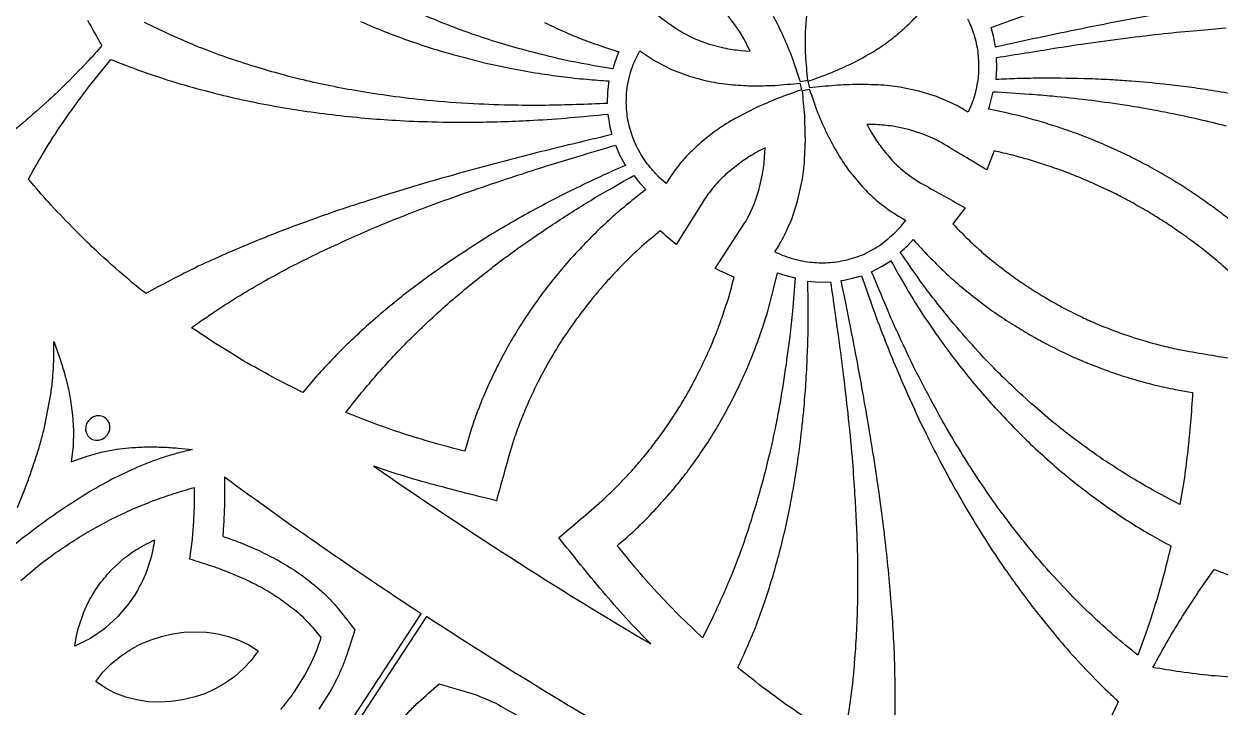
# Model space of a CAD drawing. Extents: x 10 to 990, y 10 to 990.
# Drawn here: x 243.5 to 350.5, y 153.9 to 215 of the extents above; entities that cross this region are included whole.
import ezdxf

# ---------------------------------------------------------------- set-up
doc = ezdxf.new("R2010")
doc.units = 0

msp = doc.modelspace()

# ---------------------------------------------------------------- linework, layer by layer
for points in [[(297.89, 217.44, 0.003495), (301.79, 214.61, 0.023156), (302.44, 214.22), (303.44, 213.7), (304.68, 213.23), (306.08, 212.86, 0.022773), (307.6, 212.63), (308.43, 212.58), (308.43, 212.58, 0.009254), (307.99, 213.47, 0.023689), (307.25, 214.69, 0.007317), (306.36, 215.87, 0.03906)], [(344.45, 215.79, 0.006671), (336.69, 214.28, 0.004045), (333.46, 213.6), (330.4, 212.93), (330.4, 212.93, 0.01132), (330.21, 213.9), (330, 214.68, 0.011081), (335.27, 216.66, 0.010933)], [(249.15, 215.34, 0.001977), (250.43, 213.06, -0.00597), (249.22, 211.71, -0.008679), (246.96, 209.38, -0.008318), (245.7, 208.19, -0.002868), (243.41, 206.17, -0.008584), (241.85, 204.9), (240.94, 204.2, -0.006664), (239.23, 205.27, -0.010791), (236.18, 207.39, -0.009835), (234.46, 208.7, -0.004728), (232.04, 210.64, -0.002396), (229.37, 212.99, 0.001779), (230.32, 215.6, 0.001617)], [(273.59, 215.21, 0.00672), (275.8, 214.3, 0.006174), (277.88, 213.52, 0.006119), (280.08, 212.79, 0.00804), (282.9, 211.99, 0.009371), (284.67, 211.53, 0.007075), (286.95, 211.04, 0.008307), (289.53, 210.59, 0.008512), (291.53, 210.3, 0.007205), (293.82, 210.05, 0.001455), (295.81, 209.9), (295.81, 209.9), (295.68, 208.9), (295.65, 207.89, -0.006383), (290.14, 207.72, -0.007616), (287.33, 207.73, -0.008793), (283.7, 207.86, -0.012784), (279.53, 208.16, -0.008758), (276.28, 208.55, -0.01022), (273.43, 208.99, -0.011465), (270.9, 209.46, -0.011265), (268.48, 209.99, -0.008553), (266.57, 210.47, -0.005903), (264.08, 211.19, -0.005714), (261.52, 212.03, -0.00499), (259.09, 212.94, -0.005778), (256.52, 214.05, -0.00183), (254.26, 215.13, -0.003888)], [(290.05, 215.13, 0.008206), (291.71, 214.35, 0.005708), (293.32, 213.67, 0.008185), (295.22, 212.99), (296.69, 212.51), (296.69, 212.51, 0.010688), (296.37, 211.67), (296.15, 210.98, -0.013669), (291.74, 211.8, -0.009082), (288.41, 212.62, -0.01806), (283.57, 214.1, -0.007865), (281.46, 214.88, -0.009347), (278.8, 215.98, -0.012086)], [(313.5, 216.14), (313.37, 214.29, 0.001492), (313.38, 212.19, 0.001633), (313.56, 209.95), (312.96, 209.81), (312.96, 209.81, -0.001798), (312.24, 211.93, -0.001618), (311.44, 213.86, 0.00395), (310.54, 215.68, 0.013962)], [(327.89, 215.46, -0.016938), (328.21, 214.76, -0.014496), (328.47, 214.04, -0.014488), (328.67, 213.28, -0.014986), (328.8, 212.51, -0.014973), (328.87, 211.74, -0.012659), (328.88, 210.95, -0.015178), (328.83, 210.15, -0.014557), (328.7, 209.36, -0.013279), (328.51, 208.58, -0.014329), (328.24, 207.79), (327.96, 207.1, 0.029241), (326.49, 207.92), (325.1, 208.51), (323.53, 209), (321.84, 209.35, 0.019633), (319.92, 209.55, -0.001355), (318.08, 209.6, -0.001608), (316, 209.51, -0.001705), (313.77, 209.28), (313.64, 209.88), (313.64, 209.88, 0.001539), (315.75, 210.66, 0.001346), (317.66, 211.52, 0.006778), (319.46, 212.52, 0.015564), (320.77, 213.4, 0.022764), (321.37, 213.88, 0.009602), (322.34, 214.7, 0.025025), (323.58, 215.98, 0.021214)], [(351.68, 208.72, 0.004298), (349.46, 209.09, 0.004828), (347.46, 209.38, 0.00349), (345.45, 209.62, 0.004494), (342.57, 209.87, 0.009873), (340.88, 209.99, 0.005287), (338.81, 210.09, 0.007992), (334.63, 210.15, 0.003407), (332.35, 210.11, -0.001533), (330.44, 210.03), (330.44, 210.03), (330.52, 211.02), (330.49, 212, 0.002063), (335.67, 212.83, -0.003999), (338.47, 213.25, -0.003468), (342.02, 213.73, -0.006448), (345.47, 214.14, -0.004057), (348.44, 214.43, -0.006238), (351.03, 214.64, -0.008244)], [(351.45, 197.41, 0.005343), (350.09, 198.45, 0.005072), (348.69, 199.45, 0.005705), (347.27, 200.4, 0.00541), (345.8, 201.31, 0.006033), (344.22, 202.2, 0.006774), (342.77, 202.97, 0.004867), (341.21, 203.72, 0.004865), (339.62, 204.42, 0.003307), (338.09, 205.03, 0.004458), (336.36, 205.65, 0.005738), (334.7, 206.18, 0.003298), (333.1, 206.63, 0.005696), (331.22, 207.08), (329.77, 207.38), (329.77, 207.38, 0.014748), (330.04, 208.33), (330.18, 208.94, -0.004333), (333.41, 208.73, -0.007985), (335.5, 208.56, -0.012709), (341.72, 207.8, -0.007178), (343.5, 207.51, -0.007046), (345.54, 207.13, -0.010368), (348.48, 206.51, -0.006735), (351.03, 205.88, -0.010462)], [(354.21, 190.26, -0.00163), (350.55, 193.54, 0.005786), (349.26, 194.6, 0.005803), (347.99, 195.57, 0.007084), (346.6, 196.56, 0.008271), (345.27, 197.45, 0.006576), (343.98, 198.24, 0.006365), (342.48, 199.09, 0.007496), (341.15, 199.79, 0.007155), (339.6, 200.53, 0.007189), (338.11, 201.18, 0.007472), (336.69, 201.75, 0.006956), (335.07, 202.32, 0.00669), (333.61, 202.79, 0.003965), (332.14, 203.2, 0.004459), (330.47, 203.6), (330.28, 203.64), (329.61, 201.96, -0.003391), (325.53, 204.4, 0.022335), (324.86, 204.74), (323.84, 205.18), (322.6, 205.56), (321.2, 205.85, 0.020945), (319.67, 206), (318.89, 206.02, 0.010231), (319.37, 205.16, 0.025551), (320.17, 203.97, 0.009265), (321.13, 202.83, 0.033955), (322.38, 201.67, 0.039862), (324.18, 200.51, 0.002897), (327.69, 198.56), (326.59, 197.11, 0.014724), (328.17, 195.52, 0.006253), (329.33, 194.47, 0.008427), (330.78, 193.29, 0.006312), (331.96, 192.4, 0.008789), (333.5, 191.36, 0.009532), (334.93, 190.47, 0.00836), (336.31, 189.7, 0.009867), (337.98, 188.85, 0.010027), (339.3, 188.24, 0.009631), (341.03, 187.56, 0.010572), (342.5, 187.03, 0.010202), (344.18, 186.52, 0.009592), (345.57, 186.15, 0.008567), (347.16, 185.81, 0.003535), (351.81, 185.03, 0.001576)], [(314.14, 152.45, -0.00429), (311.82, 154.01, -0.004533), (309.5, 155.71, -0.001896), (307.34, 157.42, 0.00321), (308.23, 159.36, 0.003535), (309.01, 161.26, 0.003076), (309.73, 163.25, 0.004701), (310.41, 165.38, 0.004657), (311, 167.46, 0.004468), (311.53, 169.6, 0.004461), (312.01, 171.87, 0.004203), (312.4, 173.99, 0.003865), (312.75, 176.22, 0.00486), (313.1, 179.07, 0.005987), (313.27, 180.75, 0.004128), (313.45, 183.14, 0.004616), (313.57, 185.63, 0.004162), (313.63, 187.63, 0.003945), (313.64, 190.01), (313.61, 191.99), (313.61, 191.99), (314.62, 191.91), (315.64, 191.94, 0.001608), (316.4, 186.51, -0.003988), (316.77, 183.65, -0.003954), (317.17, 180.18, -0.006998), (317.56, 176.18, -0.003845), (317.77, 173.27, -0.004721), (317.91, 170.87, -0.003852), (318.01, 168.47, -0.002457), (318.06, 165.96, -0.001429), (318.05, 163.46, -0.002872), (317.95, 160.77, -0.003184), (317.79, 158.2, -0.002728), (317.56, 155.74, -0.003427), (317.19, 153.11)], [(321.37, 151.14, 0.001617), (321.43, 153.85, 0.00286), (321.4, 156.79, 0.00287), (321.32, 159.43, 0.002054), (321.15, 162.2, 0.002594), (320.92, 165.07, 0.002981), (320.62, 167.96, 0.002812), (320.29, 170.74, 0.002342), (319.93, 173.41, 0.002962), (319.43, 176.67, 0.00334), (318.81, 180.4, 0.004419), (317.95, 185.15, 0.004514), (317.33, 188.35, 0.000982), (316.59, 192.04), (316.59, 192.04, 0.012913), (317.6, 192.25), (318.4, 192.48, 0.010894), (320.36, 187.07, 0.010947), (322.53, 181.87, 0.008711), (324.18, 178.33, 0.009795), (325.42, 175.91, 0.014543), (328.31, 170.78, 0.01213), (329.49, 168.87, 0.009439), (331.24, 166.24, 0.011203), (332.55, 164.41, 0.007523), (334.03, 162.44, 0.005406), (335.69, 160.39, 0.004566), (337.48, 158.32, 0.005879), (339.51, 156.19, 0.001977), (341.38, 154.37, -0.00597), (340.6, 152.73, -0.008679)], [(242.9, 171.74, 0.001976), (243.84, 174.15, 0.001605), (244.67, 176.6, 0.005455), (245.05, 177.91, 0.005902), (245.34, 179.08, 0.001768), (245.82, 181.57, 0.005025), (246, 182.84, 0.004159), (246.1, 184.1, 0.004907), (246.15, 185.39), (246.14, 186.6, -0.002751), (246.62, 185.26, -0.003329), (247.03, 183.97), (247.37, 182.71, -0.004722), (247.64, 181.31), (247.82, 180), (247.91, 178.63), (247.86, 177.23), (247.7, 175.82), (249.04, 176.32), (250.38, 176.7), (251.74, 176.96), (253.11, 177.11, -0.003807), (254.55, 177.17, -0.003811), (255.91, 177.15, -0.003587), (257.27, 177.06), (258.55, 176.93, 0.005106), (257.24, 176.62, 0.003181), (256, 176.25, 0.00532), (254.81, 175.83, 0.004415), (253.62, 175.35, -0.001308), (251.38, 174.3, -0.001078), (249.14, 173.04, 0.001799), (246.91, 171.6, 0.001295), (244.79, 170.09, 0.002113), (242.67, 168.47)], [(266.32, 142.87), (279.02, 162.22, -0.013282), (261.4, 174.46, -0.001905), (261.41, 172.02, -0.003677), (261.33, 170.22), (261.25, 169.17, -0.003745), (262.8, 168.61, 0.001114), (264.5, 167.89, 0.001349), (266.22, 167.02, -0.004855), (267.89, 166, 0.001333), (269.43, 164.84, -0.007078), (270.26, 164.12, -0.007069), (270.99, 163.38, -0.006348), (271.65, 162.62, 0.001644), (273.08, 160.81, -0.002175), (272.28, 158.35, -0.007314), (271.88, 157.33, -0.005317), (271.43, 156.36), (270.95, 155.44), (269.86, 153.7, -0.006968)], [(243.19, 165.22), (244.67, 166.48, -0.003133), (246.32, 167.71, -0.003097), (247.98, 168.82, -0.003103), (249.69, 169.85, -0.002729), (251.44, 170.78, -0.003329), (253.22, 171.62, -0.002784), (255.05, 172.36, -0.002622), (256.89, 173, 0.001228), (258.69, 173.54, -0.003312), (258.69, 171.89, -0.003801), (258.61, 170.22, -0.004162), (258.49, 168.68), (258.29, 167.15, -0.002248), (260.03, 166.6, -0.003639), (261.69, 166), (263.25, 165.34, 0.001103), (264.82, 164.55, -0.004906), (266.28, 163.65, 0.001158), (267.67, 162.61, -0.009257), (268.36, 162.01, -0.007853), (268.97, 161.39, -0.006145), (269.53, 160.74), (270.03, 160.11), (270.03, 160.11, -0.006083), (269.72, 159.18, -0.008381), (269.38, 158.33, -0.009702), (268.96, 157.45), (268.6, 156.77), (267.62, 155.22, -0.009505), (266.94, 154.31, -0.0124), (266.42, 153.66)], [(352.31, 156.51, -0.00499), (349.72, 156.7, -0.005778), (346.94, 157.04, -0.00183), (344.47, 157.43, -0.003888), (345.83, 159.87, -0.002586), (347.13, 162.02, -0.002473), (348.54, 164.18), (349.96, 166.2, 0.006451), (352.16, 165.4, 0.007121)]]:
    msp.add_lwpolyline(points, format="xyb")
for points in [[(313.03, 209.11, -0.001625), (310.9, 208.34, -0.001479), (308.95, 207.5, 0.004329), (307.11, 206.55, 0.014144), (305.83, 205.76, 0.027527), (305.2, 205.31), (304.18, 204.53, 0.015143), (303.21, 203.63, 0.030674), (302.25, 202.6, 0.019293), (301.32, 201.35), (300.93, 200.74), (300.28, 201.31, -0.014059), (299.63, 202, -0.015058), (299.11, 202.66), (298.7, 203.28, -0.012089), (298.27, 204.08, -0.016387), (297.95, 204.83, -0.014856), (297.7, 205.6, -0.015861), (297.51, 206.4, -0.015452), (297.4, 207.18, -0.015854), (297.36, 207.99, -0.014018), (297.39, 208.8), (297.47, 209.51), (297.64, 210.31, -0.013395), (297.91, 211.17, -0.015353), (298.23, 211.95), (298.57, 212.61, 0.030731), (300.02, 211.65), (301.41, 210.93), (303.01, 210.33, 0.00145), (304.73, 209.87, 0.022213), (306.67, 209.58, 0.001577), (308.54, 209.46, 0.001614), (310.65, 209.5, 0.001806), (312.9, 209.71), (313.03, 209.11)], [(295.71, 206.94, 0.012729), (295.87, 205.92), (296.06, 205.1, 0.002439), (290.45, 203.75, 0.002903), (285, 202.34, 0.003222), (281.44, 201.36, 0.006232), (278.65, 200.56, 0.006828), (273.19, 198.85, 0.009543), (271.19, 198.19, 0.005116), (268.65, 197.28, 0.003247), (266.59, 196.52, 0.001977), (264.01, 195.49, 0.002516), (261.46, 194.41, 0.001814), (259.06, 193.32, 0.003), (256.55, 192.06, -0.001194), (254.36, 190.89, -0.007783), (252.69, 192.25, -0.010186), (249.95, 194.7, -0.010067), (248.38, 196.22, -0.005437), (246.14, 198.53, -0.009944), (244.36, 200.54), (243.87, 201.11, -0.006831), (244.75, 202.7, -0.011075), (246.51, 205.53, -0.0096), (247.49, 206.96, -0.003502), (249.24, 209.36), (251.23, 211.83, 0.004732), (253.98, 210.78, 0.004578), (256.69, 209.87, 0.006073), (259.64, 209.04, 0.006043), (262.32, 208.37, 0.005552), (265.14, 207.79, 0.006165), (268.07, 207.29, 0.006575), (271.03, 206.89, 0.006989), (273.98, 206.58, 0.00679), (276.72, 206.38, 0.007494), (279.97, 206.25, 0.008733), (283.89, 206.22, 0.011548), (289.06, 206.39, 0.009041), (292.34, 206.62, 0.00563), (295.71, 206.94)], [(313.73, 209.18, 0.001692), (314.48, 207.07, 0.001578), (315.32, 205.14, 0.00721), (316.31, 203.34, 0.016133), (317.13, 202.09, 0.028005), (317.6, 201.49), (318.42, 200.5, 0.01668), (319.43, 199.51, 0.03597), (320.65, 198.52, 0.026215), (321.88, 197.72), (322.35, 197.45), (321.83, 196.79), (321.26, 196.19, -0.013576), (320.58, 195.59), (320, 195.16, -0.01292), (319.22, 194.7), (318.6, 194.38, -0.014506), (317.76, 194.07, -0.01563), (316.97, 193.85, -0.016312), (316.19, 193.7, -0.016234), (315.4, 193.62, -0.013517), (314.58, 193.61, -0.017024), (313.77, 193.67, -0.015247), (312.95, 193.81, -0.014156), (312.15, 194.02, -0.01582), (311.35, 194.3), (310.65, 194.61, 0.030241), (311.52, 196.11), (312.16, 197.53), (312.69, 199.14), (313.08, 200.87, 0.019773), (313.31, 202.82), (313.38, 204.69, -0.001346), (313.33, 206.8, -0.001536), (313.12, 209.05), (313.73, 209.18)], [(296.38, 204.16), (296.78, 203.24), (297.29, 202.35, 0.002304), (295.01, 201.34, 0.003428), (292.94, 200.35, 0.004353), (290.61, 199.17, 0.004721), (288.76, 198.18, 0.003596), (286.84, 197.1, 0.003441), (284.88, 195.92, 0.004352), (282.87, 194.63, 0.004436), (280.99, 193.36, 0.004644), (279.23, 192.11, 0.004639), (277.38, 190.7, 0.00308), (275.81, 189.43, 0.004276), (274.09, 187.93, 0.004682), (272.52, 186.47, 0.003651), (271.09, 185.05, 0.003692), (269.68, 183.52), (268.42, 182.04, -0.005953), (265.67, 183.44, -0.005921), (263.15, 184.85, -0.004299), (260.78, 186.3, -0.001872), (258.46, 187.83, -0.002568), (260.63, 189.35, -0.001993), (262.8, 190.72, -0.001893), (265.02, 192.03, -0.003056), (267.38, 193.3, -0.001519), (269.61, 194.42, -0.002941), (272.26, 195.65, -0.003489), (274.46, 196.63, -0.002763), (276.98, 197.66, -0.003137), (279.52, 198.64, -0.003759), (282.07, 199.57, -0.004156), (285.31, 200.69, -0.006291), (290.64, 202.43, -0.006343), (293.03, 203.15, 0.002354), (296.38, 204.16)], [(274.78, 175.44, 0.018607), (299.56, 159.54, -0.005996), (297.34, 161.84, -0.005207), (295.25, 164.22, -0.004237), (291.32, 169.05, 0.004014), (295.18, 172.34, 0.007907), (296.43, 173.53, 0.007826), (297.57, 174.72, 0.007214), (298.66, 175.96, 0.007873), (299.7, 177.25, 0.007936), (300.69, 178.58, 0.008056), (301.68, 180.05, 0.005574), (302.46, 181.29, 0.006549), (303.32, 182.83, 0.00639), (304.08, 184.33, 0.004993), (304.75, 185.75, 0.005914), (305.42, 187.38, 0.007217), (306, 188.95, 0.004612), (306.49, 190.45, 0.005145), (306.96, 192.15), (307.01, 192.34, -0.00148), (305.31, 193.12), (307.95, 197.18, 0.022814), (308.32, 197.85), (308.79, 198.88), (309.22, 200.14), (309.55, 201.55, 0.02108), (309.74, 203.09), (309.77, 203.91, 0.008883), (308.86, 203.43, 0.023664), (307.63, 202.64), (306.52, 201.77, 0.026481), (305.45, 200.74, 0.025679), (304.88, 200.05, 0.028972), (304.08, 198.88), (301.82, 195.26, -0.001432), (300.38, 196.49, 0.010632), (298.72, 195.08, 0.004481), (297.5, 193.94, 0.007066), (296.19, 192.59, 0.005186), (295.2, 191.49, 0.006127), (294.07, 190.12, 0.006706), (293.04, 188.78, 0.007507), (292.06, 187.41, 0.008042), (291.1, 185.91, 0.005953), (290.35, 184.66, 0.007783), (289.48, 183.01, 0.008158), (288.79, 181.59, 0.006967), (288.13, 180.06, 0.005783), (287.57, 178.61, 0.005342), (287.05, 177.05, 0.001827), (285.74, 172.35, -0.005649), (279.42, 173.97, -0.006061), (276.5, 174.85), (274.78, 175.44)], [(298.03, 201.45, 0.013576), (298.61, 200.73), (299.11, 200.18, 0.005551), (297.46, 198.87, 0.006908), (296.14, 197.75, 0.004239), (294.87, 196.57, 0.005033), (293.52, 195.21, 0.004428), (292.34, 193.95, 0.005616), (291.11, 192.49, 0.006197), (289.98, 191.06, 0.006927), (288.92, 189.59, 0.00592), (287.92, 188.08, 0.005209), (287.03, 186.62, 0.005753), (286.12, 184.95, 0.007337), (285.32, 183.34, 0.006676), (284.58, 181.68, 0.00561), (283.95, 180.1, 0.005107), (283.38, 178.41), (282.9, 176.79, -0.005934), (280.03, 177.55, -0.006201), (277.37, 178.36, -0.006157), (274.72, 179.29, -0.001433), (272.27, 180.25, -0.004673), (273.7, 182.05, -0.005235), (275.05, 183.64, -0.00511), (276.53, 185.27, -0.005448), (277.91, 186.7, -0.005464), (279.48, 188.23, -0.004852), (280.97, 189.6, -0.00541), (282.7, 191.08, -0.006478), (284.49, 192.53, -0.012795), (287.64, 194.91, -0.00468), (290.6, 196.95, -0.008037), (293.98, 199.1, -0.007944), (295.61, 200.06, -0.003604), (298.03, 201.45)], [(321.87, 194.59, 0.013378), (322.54, 195.19), (323.03, 195.71, 0.007728), (324.47, 194.17, 0.008648), (325.7, 192.95, 0.005743), (326.99, 191.78, 0.008218), (328.56, 190.5, 0.008697), (329.94, 189.46, 0.008592), (331.53, 188.38, 0.009228), (333.09, 187.42, 0.007899), (334.6, 186.57, 0.008272), (336.31, 185.69, 0.00597), (337.79, 185.01, 0.007743), (339.66, 184.26, 0.008209), (341.27, 183.68, 0.008734), (343.09, 183.12, 0.006068), (344.64, 182.7, 0.008019), (346.48, 182.31), (348.03, 182.04, -0.002926), (347.85, 179.35, -0.003688), (347.6, 176.85, -0.002009), (347.29, 174.44), (346.9, 172.02, -0.007247), (344.72, 173.17, -0.007978), (342.85, 174.24, -0.008741), (340.77, 175.55, -0.00889), (339.25, 176.57, -0.007244), (337.51, 177.84, -0.007934), (335.81, 179.16, -0.009134), (333.87, 180.8, -0.010346), (331.84, 182.66, -0.010812), (330.24, 184.23, -0.011888), (328.85, 185.7, -0.0125), (326.66, 188.19, -0.011727), (324.16, 191.34, -0.008979), (322.1, 194.27), (321.87, 194.59)], [(319.31, 192.84), (320.19, 193.29), (321.04, 193.82, 0.006887), (322.31, 191.57, 0.00639), (323.45, 189.69, 0.007628), (324.91, 187.52, 0.008197), (326.19, 185.72, 0.008055), (327.55, 183.96, 0.007534), (329.03, 182.17, 0.006855), (330.57, 180.44, 0.006797), (332.16, 178.78, 0.006392), (333.73, 177.23, 0.006441), (335.51, 175.62, 0.006989), (337.16, 174.23, 0.007297), (339.02, 172.79, 0.007473), (340.81, 171.5, 0.007664), (342.56, 170.34, 0.007518), (344.41, 169.23, 0.001404), (346.09, 168.31, -0.002097), (345.45, 165.74, -0.004133), (344.72, 163.18, -0.002636), (343.97, 160.84), (343.14, 158.53, -0.004947), (340.98, 160.3, -0.004391), (339, 162.1, -0.004623), (337.09, 163.99, -0.006018), (335.2, 166.02, -0.006414), (333.46, 168.05, -0.00698), (331.61, 170.4, -0.006397), (330.21, 172.29, -0.007053), (328.6, 174.66, -0.007778), (327.07, 177.08, -0.008689), (325.63, 179.53, -0.02126), (321.7, 187.24, -0.010207), (320.66, 189.62, -0.002678), (319.31, 192.84)], [(310.89, 192.74, 0.010097), (311.77, 192.46), (312.48, 192.28, -0.004617), (312.23, 189.32, -0.008856), (311.98, 187.05, -0.015247), (310.97, 180.34, -0.009138), (310.62, 178.58, -0.009201), (310.16, 176.53, -0.011271), (309.35, 173.35, -0.00678), (308.69, 171.14, -0.007377), (308.15, 169.43, -0.005415), (307.45, 167.46, -0.005542), (306.73, 165.61, -0.004706), (305.91, 163.69, -0.005268), (305.03, 161.78), (304.17, 160.1, -0.004465), (302.04, 162.14, -0.004641), (300.08, 164.18, -0.00635), (298.1, 166.44, -0.001846), (296.55, 168.33, 0.005409), (297.96, 169.57, 0.004903), (299.23, 170.8, 0.007337), (300.52, 172.18, 0.006988), (301.69, 173.53, 0.007464), (302.8, 174.92, 0.007357), (303.85, 176.38, 0.007559), (304.9, 177.96, 0.005081), (305.74, 179.34, 0.006042), (306.65, 181.01, 0.005907), (307.46, 182.63, 0.004508), (308.17, 184.19, 0.005419), (308.88, 185.96, 0.00663), (309.5, 187.66, 0.004092), (310.02, 189.31, 0.004762), (310.51, 191.16), (310.89, 192.74)], [(255.14, 168.84, -0.009172), (255, 168), (254.85, 167.31), (254.36, 165.83, -0.010229), (254.01, 165.06, -0.011643), (253.62, 164.33, -0.010333), (253.25, 163.72), (252.85, 163.16), (251.87, 161.99), (250.72, 160.94, -0.009735), (250.03, 160.44), (249.44, 160.06, -0.010506), (248.62, 159.63), (248.03, 159.35), (248.15, 160.13), (248.33, 160.89), (248.82, 162.38), (249.13, 163.08, -0.011416), (249.57, 163.87, -0.010526), (249.94, 164.47, -0.010041), (250.38, 165.09, -0.012536), (250.92, 165.74), (251.33, 166.2), (252.47, 167.24, -0.008639), (253.16, 167.74, -0.011056), (253.81, 168.15, -0.012065), (254.63, 168.59), (255.14, 168.84)], [(297.79, 150.72, -0.013094), (279.49, 161.98), (266.79, 142.58, -0.000937), (269.27, 142.84, -0.002796), (271.01, 142.95), (272.16, 142.97, -0.004801), (272.7, 144.62), (273.41, 146.46), (274.29, 148.33), (275.32, 150.14), (276.53, 151.87), (277.89, 153.47, -0.005631), (278.74, 154.3, 0.000825), (280.61, 155.96, 0.002062), (283.85, 155.02, 0.001351), (285.69, 154.23, 0.001077), (287.41, 153.26, 0.001279), (289.01, 152.15, 0.001112), (290.5, 150.91, -0.002624), (291.94, 149.54), (292.97, 148.45, -0.004239), (294.1, 149.05, -0.002406), (295.65, 149.79, 0.00144), (297.79, 150.72)], [(264.41, 158.91), (263.8, 158.06), (263.09, 157.31), (262.32, 156.63), (261.48, 156.04), (260.58, 155.52), (259.64, 155.09), (258.66, 154.77), (257.66, 154.53), (256.63, 154.38), (255.59, 154.32), (254.57, 154.37), (253.57, 154.54), (252.58, 154.78), (251.64, 155.15), (250.73, 155.6), (249.9, 156.18), (250.53, 157.01), (251.26, 157.75), (252.05, 158.4, -0.007354), (252.98, 159.01), (253.81, 159.48), (254.77, 159.89), (255.76, 160.2), (256.77, 160.43), (257.78, 160.58), (258.79, 160.63), (259.81, 160.59), (260.8, 160.44), (261.77, 160.21), (262.69, 159.88), (263.58, 159.45), (264.41, 158.91)]]:
    msp.add_lwpolyline(points, format="xyb", close=True)
msp.add_lwpolyline([(250.17, 177.76), (250.46, 177.85), (250.71, 178.01), (250.91, 178.22), (251.06, 178.46), (251.14, 178.72), (251.16, 179), (251.11, 179.29), (250.96, 179.54), (250.76, 179.76), (250.52, 179.89), (250.25, 179.96), (249.97, 179.94), (249.7, 179.86), (249.46, 179.71), (249.24, 179.5), (249.07, 179.25), (248.99, 178.95), (248.98, 178.66), (249.05, 178.39), (249.17, 178.16), (249.36, 177.97), (249.59, 177.83), (249.87, 177.76), (250.17, 177.76)], close=True)

doc.saveas('drawing.dxf')
